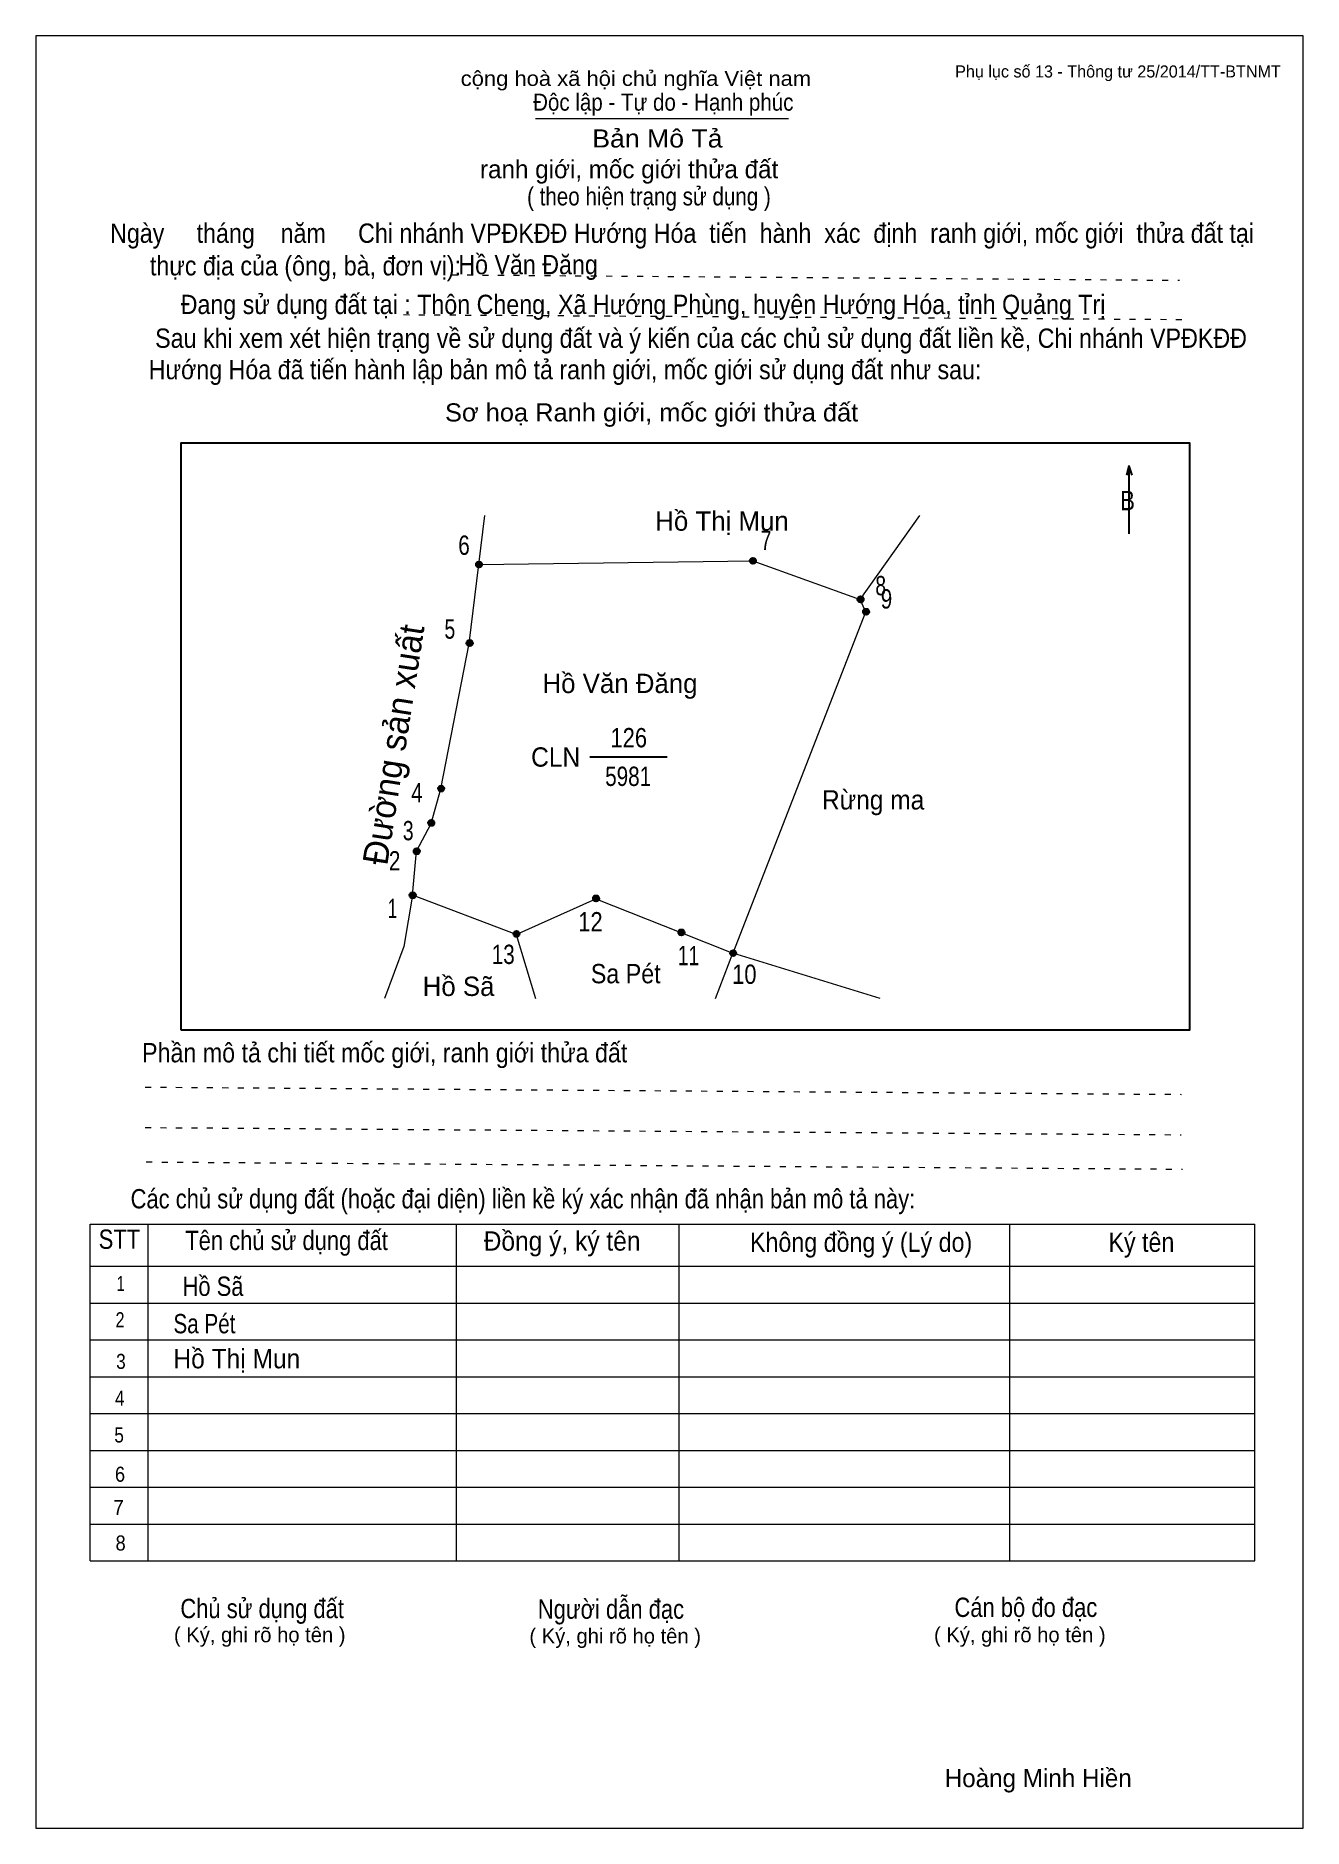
# Model space of a CAD drawing. Header units: centimetres. Extents: x 0 to 21, y 0 to 29.7.
import ezdxf
from ezdxf.enums import TextEntityAlignment as Align

# ---------------------------------------------------------------- set-up
doc = ezdxf.new("R2010")
doc.units = ezdxf.units.CM
doc.header["$LTSCALE"] = 0.13
doc.linetypes.add('DOTTED', pattern=[1.5, 0.3, -1.2])
for name, color, linetype, lineweight in [('1', 7, 'Continuous', 13), ('32', 7, 'Continuous', 25), ('33', 7, 'Continuous', 25), ('6', 7, 'Continuous', 13), ('62', 7, 'Continuous', 13)]:
    doc.layers.add(name, color=color, linetype=linetype, lineweight=lineweight)
doc.layers.add('34', color=7, linetype='Continuous')
doc.layers.add('63', color=7, linetype='Continuous')

msp = doc.modelspace()

# ---------------------------------------------------------------- hatches: boundary and pattern name
at = {"layer": '32'}
for points in [[(7.3944, 20.9399, 1), (7.2944, 20.9399, 1)], [(11.9326, 21, 1), (11.8326, 21, 1)], [(13.7165, 20.3625, 1), (13.6165, 20.3625, 1)], [(13.8066, 20.1577, 1), (13.7066, 20.1577, 1)], [(7.2389, 19.6372, 1), (7.1389, 19.6372, 1)], [(6.7669, 17.2264, 1), (6.6669, 17.2264, 1)], [(6.6029, 16.6574, 1), (6.5029, 16.6574, 1)], [(6.3619, 16.1885, 1), (6.2619, 16.1885, 1)], [(6.2941, 15.4594, 1), (6.1941, 15.4594, 1)], [(9.3339, 15.4062, 1), (9.2339, 15.4062, 1)], [(8.015, 14.8172, 1), (7.915, 14.8172, 1)], [(10.7476, 14.8426, 1), (10.6476, 14.8426, 1)], [(11.6053, 14.5, 1), (11.5053, 14.5, 1)]]:
    msp.add_hatch(color=256, dxfattribs=at).paths.add_polyline_path(points)

# ---------------------------------------------------------------- linework, layer by layer
at = {"layer": '1'}
msp.add_lwpolyline([(21, 0), (21, 29.7), (0, 29.7), (0, 0)], close=True, dxfattribs=at)
at = {"layer": '32'}
for centre in [(7.3444, 20.9399), (11.8826, 21), (13.6665, 20.3625), (13.7566, 20.1577), (7.1889, 19.6372), (6.7169, 17.2264), (6.5529, 16.6574), (6.3119, 16.1885), (6.2441, 15.4594), (9.2839, 15.4062), (7.965, 14.8172), (10.6976, 14.8426), (11.5553, 14.5)]:
    msp.add_circle(centre, 0.05, dxfattribs=at)
at = {"layer": '33'}
msp.add_line((9.18, 17.75), (10.46, 17.75), dxfattribs=at)
at = {"layer": '6'}
for p, q in [((13.66, 20.36), (14.65, 21.75)), ((7.96, 14.81), (6.24, 15.46)), ((7.96, 14.81), (8.28, 13.75)), ((11.26, 13.75), (11.55, 14.5)), ((13.99, 13.75), (11.55, 14.5))]:
    msp.add_line(p, q, dxfattribs=at)
for points in [[(6.24, 15.46), (6.31, 16.19), (6.55, 16.65), (6.71, 17.22), (7.18, 19.63), (7.34, 20.94), (7.44, 21.75)], [(7.34, 20.94), (11.88, 21), (13.66, 20.36)], [(13.66, 20.36), (13.75, 20.15), (11.55, 14.5)], [(6.24, 15.46), (6.1, 14.61), (5.78, 13.75)], [(7.96, 14.81), (9.28, 15.4), (10.69, 14.84), (11.55, 14.5)]]:
    msp.add_lwpolyline(points, dxfattribs=at)
at = {"layer": '62'}
for p, q in [((8.28, 28.33), (12.47, 28.33)), ((0.9, 10.01), (20.2, 10.01)), ((0.9, 4.43), (0.9, 10.01)), ((1.86, 4.43), (1.86, 10.01)), ((6.97, 4.43), (6.97, 9.99)), ((10.66, 4.43), (10.66, 9.99)), ((16.14, 4.43), (16.14, 10.01)), ((20.2, 4.43), (20.2, 10.01)), ((0.9, 9.31), (20.2, 9.31)), ((0.9, 8.7), (20.2, 8.7)), ((0.9, 8.09), (20.2, 8.09)), ((0.9, 7.48), (20.2, 7.48)), ((0.9, 6.87), (20.2, 6.87)), ((0.9, 6.26), (20.2, 6.26)), ((0.9, 5.65), (20.2, 5.65)), ((0.9, 5.04), (20.2, 5.04)), ((0.9, 4.43), (20.2, 4.43))]:
    msp.add_line(p, q, dxfattribs=at)
at = {"layer": '62', "linetype": 'DOTTED'}
for p, q in [((6.89, 25.74), (18.95, 25.65)), ((6.09, 25.08), (19.04, 25)), ((1.81, 12.28), (18.98, 12.16)), ((1.81, 11.61), (18.98, 11.49)), ((1.83, 11.04), (19, 10.92))]:
    msp.add_line(p, q, dxfattribs=at)
at = {"layer": '62', "lineweight": 25}
for p, q in [((18.11, 22.58), (18.11, 21.45)), ((18.11, 22.57), (18.07, 22.42)), ((18.11, 22.57), (18.16, 22.42))]:
    msp.add_line(p, q, dxfattribs=at)
msp.add_lwpolyline([(2.4, 13.23), (19.12, 13.23), (19.12, 22.95), (2.4, 22.95)], close=True, dxfattribs=at)

# ---------------------------------------------------------------- texts
at = {"layer": '32'}
for s, width, p in [('6', 0.8, (7.095, 21.1)), ('7', 0.75, (12.1, 21.18)), ('8', 0.75, (14, 20.43)), ('9', 0.8, (14.095, 20.21)), ('5', 0.75, (6.86, 19.71)), ('4', 0.8, (6.315, 17)), ('3', 0.75, (6.17, 16.37)), ('2', 0.8, (5.945, 15.87)), ('1', 0.65, (5.91, 15.08)), ('12', 0.85, (9.19, 14.86)), ('13', 0.8, (7.745, 14.32)), ('11', 0.75, (10.815, 14.3)), ('10', 0.85, (11.74, 13.99))]:
    msp.add_text(s, height=0.32, dxfattribs=dict(at, width=width)).set_placement(p, align=Align.CENTER)
at = {"layer": '33'}
for s, p in [('Hồ Thị Mun', (11.37, 21.5)), ('Hồ Văn Đăng', (9.68, 18.81)), ('Hồ Sã', (7.005, 13.79))]:
    msp.add_text(s, height=0.32, dxfattribs=at).set_placement(p, align=Align.CENTER)
msp.add_text('Đường sản xuất', height=0.4159, rotation=81.135, dxfattribs=at).set_placement((6.1315, 17.923), align=Align.CENTER)
for s, width, p in [('126', 0.85, (9.825, 17.91)), ('5981', 0.8, (9.815, 17.27)), ('Rừng ma', 0.95, (13.875, 16.88)), ('Sa Pét', 0.9, (9.775, 14))]:
    msp.add_text(s, height=0.32, dxfattribs=dict(at, width=width)).set_placement(p, align=Align.CENTER)
at = {"layer": '33', "width": 0.95}
msp.add_text('CLN', height=0.32, dxfattribs=at).set_placement((9.02, 17.59), align=Align.RIGHT)
at = {"layer": '34'}
for s, width, p in [('Hồ Văn Đăng', 0.9, (7, 25.75)), ('Hồ Sã', 0.85, (2.43, 8.82)), ('Sa Pét', 0.8, (2.28, 8.2)), ('Hồ Thị Mun', 0.95, (2.28, 7.62))]:
    msp.add_text(s, height=0.32, dxfattribs=dict(at, width=width)).set_placement(p)
at = {"layer": '62'}
for s, height, width, p in [('cộng hoà xã hội chủ nghĩa Việt nam', 0.2474, 1.1, (7.04, 28.87)), ('Độc lập - Tự do - Hạnh phúc', 0.2828, 0.9, (8.24, 28.46)), ('Bản Mô Tả', 0.3, 1.1, (9.22, 27.85)), ('( theo hiện trạng sử dụng )', 0.3, 0.85, (8.14, 26.89)), ('Ngày     tháng    năm     Chi nhánh VPĐKĐĐ Hướng Hóa  tiến  hành  xác  định  ranh giới, mốc giới  thửa đất tại ', 0.32, 0.9, (1.23, 26.27)), ('thực địa của (ông, bà, đơn vị): ', 0.32, 0.9, (1.89, 25.73)), ('Đang sử dụng đất tại : Thôn Cheng, Xã Hướng Phùng, huyện Hướng Hóa, tỉnh Quảng Trị', 0.32, 0.9, (2.4, 25.09)), (' Sau khi xem xét hiện trạng về sử dụng đất và ý kiến của các chủ sử dụng đất liền kề, Chi nhánh VPĐKĐĐ ', 0.32, 0.9, (1.87, 24.53)), ('Hướng Hóa đã tiến hành lập bản mô tả ranh giới, mốc giới sử dụng đất như sau:', 0.32, 0.9, (1.87, 24.01)), ('Sơ hoạ Ranh giới, mốc giới thửa đất', 0.3, 1.05, (6.78, 23.31)), ('B', 0.32, 0.85, (17.97, 21.84)), ('Phần mô tả chi tiết mốc giới, ranh giới thửa đất ', 0.32, 0.9, (1.76, 12.69)), ('Các chủ sử dụng đất (hoặc đại diện) liền kề ký xác nhận đã nhận bản mô tả này:', 0.32, 0.85, (1.57, 10.27))]:
    msp.add_text(s, height=height, dxfattribs=dict(at, width=width)).set_placement(p)
msp.add_text('ranh giới, mốc giới thửa đất', height=0.3, dxfattribs=at).set_placement((7.36, 27.34))
for s, height, width, p in [('STT', 0.32, 0.85, (1.385, 9.6)), ('Tên chủ sử dụng đất', 0.32, 0.85, (4.155, 9.58)), ('Đồng ý, ký tên', 0.32, 0.95, (8.72, 9.57)), ('Không đồng ý (Lý do)', 0.32, 0.9, (13.675, 9.55)), ('Ký tên', 0.32, 0.9, (18.32, 9.55)), ('1', 0.25, 0.7, (1.405, 8.9)), ('2', 0.25, 0.8, (1.395, 8.3)), ('3', 0.25, 0.85, (1.41, 7.61)), ('4', 0.25, 0.85, (1.39, 7)), ('5', 0.25, 0.85, (1.38, 6.39)), ('6', 0.25, 0.9, (1.395, 5.74)), ('7', 0.25, 0.95, (1.37, 5.19)), ('8', 0.25, 0.9, (1.405, 4.6)), ('Người dẫn đạc', 0.32, 0.85, (9.53, 3.47)), ('Chủ sử dụng đất', 0.32, 0.85, (3.75, 3.48)), ('Cán bộ đo đạc', 0.32, 0.85, (16.405, 3.5))]:
    msp.add_text(s, height=height, dxfattribs=dict(at, width=width)).set_placement(p, align=Align.CENTER)
for p in [(3.71, 3.08), (9.6, 3.06), (16.305, 3.08)]:
    msp.add_text('( Ký, ghi rõ họ tên )', height=0.25, dxfattribs=at).set_placement(p, align=Align.CENTER)
at = {"layer": '63'}
msp.add_text('Phụ lục số 13 - Thông tư 25/2014/TT-BTNMT', height=0.2, dxfattribs=at).set_placement((20.63, 29.01), align=Align.RIGHT)
msp.add_text('Hoàng Minh Hiền', height=0.3, dxfattribs=at).set_placement((16.61, 0.68), align=Align.CENTER)

doc.saveas('drawing.dxf')
